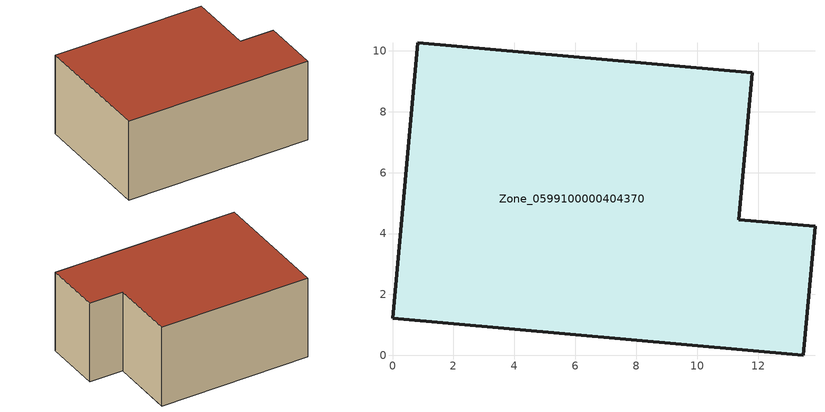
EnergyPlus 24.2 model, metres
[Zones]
Zone_0599100000404370
 floor ground (C_G): 0,1.22 0.82,10.27 11.81,9.27 11.37,4.46 13.87,4.23 13.48,0 z0
 wall outside (C_F): 13.48,0 13.87,4.23 11.37,4.46 11.81,9.27 0.82,10.27 0,1.22 13.48,0 z0:6.08
 roof outside (C_R): 0.82,10.27 0,1.22 13.48,0 13.87,4.23 11.37,4.46 11.81,9.27 z6.08
[BUILDING]
Pand.0599100000404370: North Axis=0; Terrain=City; Loads Convergence Tolerance Value=0.04; Temperature Convergence Tolerance Value=0.4; Solar Distribution=FullExterior; Maximum Number of Warmup Days=25; Minimum Number of Warmup Days=1
[Site:Location]
Rotterdam.The.Hague.AP_ZH_NLD Design_Conditions: Latitude=51.96; Longitude=4.45; Time Zone=1; Elevation=-4.5
[SITE:GROUNDTEMPERATURE:BUILDINGSURFACE]
18, 18, 18, 18, 18, 18, 18, 18, 18, 18, 18, 18
[MATERIAL] Thermal Absorptance=0.9; Solar Absorptance=0.7; Visible Absorptance=0.7
Name | Roughness | Thickness | Conductivity | Density | Specific Heat
G.TC.1992-2005 | MediumSmooth | 0.15 | 0.06 | 540 | 1210
F.TC.1992-2005 | Rough | 0.3 | 0.12 | 1920 | 840
R.TC.1992-2005 | MediumRough | 0.2 | 0.08 | 1500 | 1000
[CONSTRUCTION]
C_G: G.TC.1992-2005
C_F: F.TC.1992-2005
C_R: R.TC.1992-2005
[ZONE]
Zone_0599100000404370: Type=1; Multiplier=1; Ceiling Height=Autocalculate; Volume=Autocalculate; Floor Area=autocalculate; Part of Total Floor Area=Yes
[ZONEINFILTRATION:DESIGNFLOWRATE]
Infil_Zone_0599100000404370: Zone or ZoneList or Space or SpaceList=Zone_0599100000404370; Schedule=AlwaysOn; Design Flow Rate Calculation Method=Flow/Area; Flow Rate per Floor Area=0.0015; Constant Term Coefficient=1; Temperature Term Coefficient=0; Velocity Term Coefficient=0; Velocity Squared Term Coefficient=0
[HVACTEMPLATE:ZONE:IDEALLOADSAIRSYSTEM]
Zone_0599100000404370: Maximum Heating Supply Air Temperature=50; Minimum Cooling Supply Air Temperature=13; Maximum Heating Supply Air Humidity Ratio=0.0156; Minimum Cooling Supply Air Humidity Ratio=0.0077; Heating Limit=NoLimit; Cooling Limit=NoLimit; Dehumidification Control Type=ConstantSensibleHeatRatio; Cooling Sensible Heat Ratio=0.7; Dehumidification Setpoint=60; Humidification Control Type=None; Humidification Setpoint=30; Outdoor Air Method=None; Outdoor Air Flow Rate per Person=0.00944; Outdoor Air Flow Rate per Zone Floor Area=0; Outdoor Air Flow Rate per Zone=0; Demand Controlled Ventilation Type=None; Outdoor Air Economizer Type=NoEconomizer; Heat Recovery Type=None; Sensible Heat Recovery Effectiveness=0.7; Latent Heat Recovery Effectiveness=0.65
[ZONECONTROL:THERMOSTAT]
ThermostatControl_Zone_0599100000404370: Zone or ZoneList=Zone_0599100000404370; Control Type Schedule=DualSetpointControlType; Control 1=Thermostat_Zone_0599100000404370; Temperature Difference Between Cutout And Setpoint=0
[THERMOSTATSETPOINT:DUALSETPOINT]
Thermostat_Zone_0599100000404370: Heating Setpoint Temperature Schedule=HeatingSetpoint_Zone_0599100000404370; Cooling Setpoint Temperature Schedule=CoolingSetpoint_Zone_0599100000404370
[SCHEDULE:COMPACT]
HeatingSetpoint_Zone_0599100000404370: Through: 12/31, For: AllDays, Until: 24:00, 21
CoolingSetpoint_Zone_0599100000404370: Through: 12/31, For: AllDays, Until: 24:00, 24
DualSetpointControlType: Through: 12/31, For: AllDays, Until: 24:00, 4
AlwaysOn: Through: 12/31, For: AllDays, Until: 24:00, 1
